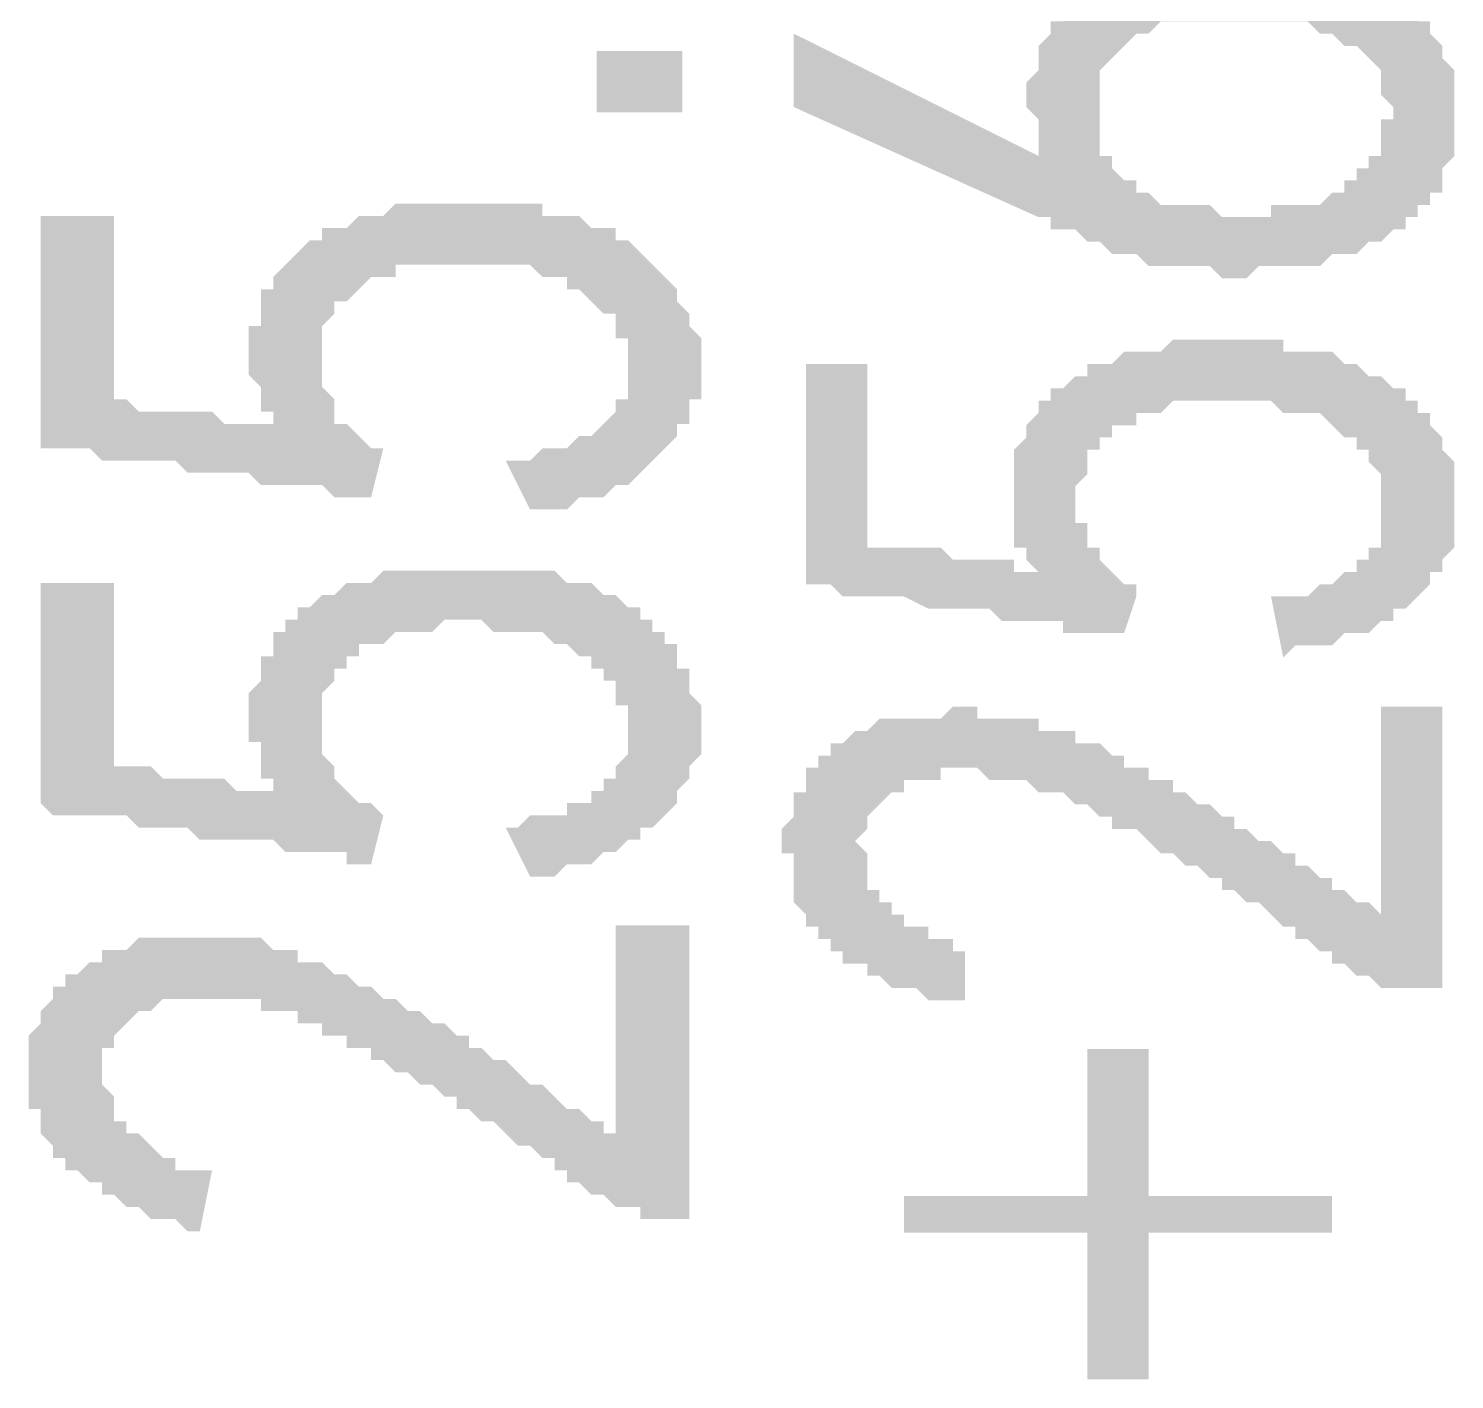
# Model space of a CAD drawing. Header units: millimetres. Extents: x 6156 to 7119, y 3162 to 3647.
# Drawn here: x 6931.81 to 6939.21, y 3596.36 to 3603.37 of the extents above; entities that cross this region are included whole.
import ezdxf

# ---------------------------------------------------------------- set-up
doc = ezdxf.new("R2010")
doc.units = ezdxf.units.MM
doc.layers.add('图层1', color=7, linetype='Continuous')

msp = doc.modelspace()

# ---------------------------------------------------------------- hatches: boundary and pattern name
at = {"layer": '图层1', "transparency": 33554559}
h = msp.add_hatch(color=256, dxfattribs=at)
h.paths.add_polyline_path([(6938.0082, 3602.0703), (6937.9447, 3602.1338), (6937.8812, 3602.1338), (6937.8177, 3602.1338), (6937.8177, 3602.1338), (6937.7542, 3602.1338), (6937.6907, 3602.1338), (6937.6272, 3602.1338), (6937.6272, 3602.1338), (6937.5637, 3602.1973), (6937.5002, 3602.1973), (6937.5002, 3602.1973), (6937.4367, 3602.1973), (6937.4367, 3602.1973), (6937.3732, 3602.2608), (6937.3097, 3602.2608), (6937.3097, 3602.2608), (6937.2462, 3602.3243), (6937.1827, 3602.3243), (6937.1193, 3602.3243), (6937.1193, 3602.3878), (6937.0558, 3602.3878), (6937.0558, 3602.3878), (6935.7858, 3602.9593), (6935.7858, 3603.3402), (6937.0558, 3602.7053), (6937.0558, 3602.7688), (6937.0558, 3602.7688), (6937.0558, 3602.8323), (6937.0558, 3602.8958), (6937.0558, 3602.8958), (6936.9923, 3602.9593), (6936.9923, 3603.0228), (6936.9923, 3603.0228), (6936.9923, 3603.0863), (6936.9923, 3603.0863), (6937.0558, 3603.1497), (6937.0558, 3603.1497), (6937.0558, 3603.2132), (6937.0558, 3603.2132), (6937.0558, 3603.2767), (6937.0558, 3603.2767), (6937.1193, 3603.3402), (6937.1193, 3603.3402), (6937.1193, 3603.4037), (6937.1827, 3603.4037), (6937.1827, 3603.4672), (6937.2462, 3603.4672), (6937.2462, 3603.5307), (6937.3097, 3603.5307), (6937.3097, 3603.5942), (6937.3732, 3603.5942), (6937.4367, 3603.5942), (6937.4367, 3603.6577), (6937.5002, 3603.6577), (6937.5002, 3603.6577), (6937.5637, 3603.6577), (6937.6272, 3603.7212), (6937.6272, 3603.7212), (6937.6907, 3603.7212), (6937.7542, 3603.7212), (6937.8177, 3603.7212), (6937.8177, 3603.7212), (6937.8812, 3603.7212), (6937.9447, 3603.7212), (6938.0082, 3603.7847), (6938.0082, 3603.7847), (6938.0717, 3603.7847), (6938.1352, 3603.7212), (6938.1352, 3603.7212), (6938.1987, 3603.7212), (6938.2622, 3603.7212), (6938.3257, 3603.7212), (6938.3257, 3603.7212), (6938.3892, 3603.7212), (6938.4527, 3603.7212), (6938.5162, 3603.7212), (6938.5162, 3603.7212), (6938.5797, 3603.6577), (6938.6432, 3603.6577), (6938.6432, 3603.6577), (6938.7067, 3603.6577), (6938.7701, 3603.5942), (6938.7701, 3603.5942), (6938.8336, 3603.5942), (6938.8971, 3603.5307), (6938.8971, 3603.5307), (6938.9606, 3603.4672), (6938.9606, 3603.4672), (6938.9606, 3603.4672), (6939.0241, 3603.4037), (6939.0241, 3603.4037), (6939.0876, 3603.4037), (6939.0876, 3603.3402), (6939.0876, 3603.3402), (6939.1511, 3603.2767), (6939.1511, 3603.2767), (6939.1511, 3603.2132), (6939.2146, 3603.1497), (6939.2146, 3603.1497), (6939.2146, 3603.0863), (6939.2146, 3603.0863), (6939.2146, 3603.0228), (6939.2146, 3602.9593), (6939.2146, 3602.9593), (6939.2146, 3602.8958), (6939.2146, 3602.8323), (6939.2146, 3602.8323), (6939.2146, 3602.7688), (6939.2146, 3602.7688), (6939.2146, 3602.7053), (6939.2146, 3602.7053), (6939.1511, 3602.6418), (6939.1511, 3602.5783), (6939.1511, 3602.5783), (6939.1511, 3602.5148), (6939.0876, 3602.5148), (6939.0876, 3602.5148), (6939.0876, 3602.4513), (6939.0241, 3602.4513), (6939.0241, 3602.3878), (6938.9606, 3602.3878), (6938.9606, 3602.3243), (6938.8971, 3602.3243), (6938.8971, 3602.3243), (6938.8336, 3602.2608), (6938.8336, 3602.2608), (6938.7701, 3602.2608), (6938.7067, 3602.1973), (6938.7067, 3602.1973), (6938.6432, 3602.1973), (6938.5797, 3602.1973), (6938.5162, 3602.1338), (6938.5162, 3602.1338), (6938.4527, 3602.1338), (6938.3892, 3602.1338), (6938.3257, 3602.1338), (6938.3257, 3602.1338), (6938.2622, 3602.1338), (6938.1987, 3602.1338), (6938.1352, 3602.0703), (6938.1352, 3602.0703), (6938.0717, 3602.0703), (6938.0082, 3602.0703), (6938.0082, 3602.0703)], flags=0)
h.paths.add_polyline_path([(6938.6432, 3602.5783), (6938.7067, 3602.5783), (6938.7067, 3602.6418), (6938.7701, 3602.6418), (6938.7701, 3602.6418), (6938.7701, 3602.7053), (6938.8336, 3602.7053), (6938.8336, 3602.7688), (6938.8336, 3602.8323), (6938.8336, 3602.8323), (6938.8336, 3602.8958), (6938.8971, 3602.8958), (6938.8971, 3602.9593), (6938.8971, 3602.9593), (6938.8336, 3603.0228), (6938.8336, 3603.0863), (6938.8336, 3603.0863), (6938.8336, 3603.1497), (6938.8336, 3603.1497), (6938.7701, 3603.2132), (6938.7701, 3603.2132), (6938.7067, 3603.2767), (6938.7067, 3603.2767), (6938.6432, 3603.2767), (6938.6432, 3603.2767), (6938.5797, 3603.3402), (6938.5797, 3603.3402), (6938.5162, 3603.3402), (6938.5162, 3603.3402), (6938.4527, 3603.4037), (6938.3892, 3603.4037), (6938.3257, 3603.4037), (6938.3257, 3603.4037), (6938.2622, 3603.4037), (6938.1987, 3603.4037), (6938.1352, 3603.4037), (6938.0717, 3603.4037), (6938.0717, 3603.4037), (6938.0082, 3603.4037), (6937.9447, 3603.4037), (6937.8812, 3603.4037), (6937.8177, 3603.4037), (6937.7542, 3603.4037), (6937.7542, 3603.4037), (6937.6907, 3603.4037), (6937.6272, 3603.3402), (6937.6272, 3603.3402), (6937.5637, 3603.3402), (6937.5637, 3603.3402), (6937.5002, 3603.2767), (6937.5002, 3603.2767), (6937.5002, 3603.2767), (6937.4367, 3603.2132), (6937.4367, 3603.2132), (6937.3732, 3603.1497), (6937.3732, 3603.0863), (6937.3732, 3603.0863), (6937.3732, 3603.0228), (6937.3732, 3603.0228), (6937.3732, 3602.9593), (6937.3732, 3602.9593), (6937.3732, 3602.8958), (6937.3732, 3602.8958), (6937.3732, 3602.8323), (6937.3732, 3602.7688), (6937.3732, 3602.7688), (6937.3732, 3602.7053), (6937.4367, 3602.7053), (6937.4367, 3602.6418), (6937.4367, 3602.6418), (6937.5002, 3602.5783), (6937.5002, 3602.5783), (6937.5637, 3602.5783), (6937.5637, 3602.5148), (6937.6272, 3602.5148), (6937.6272, 3602.5148), (6937.6907, 3602.4513), (6937.7542, 3602.4513), (6937.8177, 3602.4513), (6937.8177, 3602.4513), (6937.8812, 3602.4513), (6937.9447, 3602.4513), (6938.0082, 3602.3878), (6938.0082, 3602.3878), (6938.0717, 3602.3878), (6938.1352, 3602.3878), (6938.1987, 3602.3878), (6938.1987, 3602.3878), (6938.2622, 3602.3878), (6938.2622, 3602.4513), (6938.3257, 3602.4513), (6938.3892, 3602.4513), (6938.4527, 3602.4513), (6938.4527, 3602.4513), (6938.5162, 3602.4513), (6938.5797, 3602.5148), (6938.5797, 3602.5148), (6938.6432, 3602.5148), (6938.6432, 3602.5783)], flags=0)
for points in [[(6934.2904, 3601.1246), (6934.3539, 3601.1246), (6934.4174, 3601.1246), (6934.4809, 3601.1881), (6934.5444, 3601.1881), (6934.6079, 3601.1881), (6934.6079, 3601.1881), (6934.6714, 3601.2516), (6934.7349, 3601.2516), (6934.7349, 3601.2516), (6934.7984, 3601.3151), (6934.7984, 3601.3151), (6934.7984, 3601.3151), (6934.8619, 3601.3786), (6934.8619, 3601.3786), (6934.8619, 3601.4421), (6934.8619, 3601.4421), (6934.9254, 3601.4421), (6934.9254, 3601.5056), (6934.9254, 3601.5691), (6934.9254, 3601.5691), (6934.9254, 3601.6326), (6934.9254, 3601.6961), (6934.9254, 3601.6961), (6934.9254, 3601.7596), (6934.8619, 3601.7596), (6934.8619, 3601.8231), (6934.8619, 3601.8231), (6934.8619, 3601.8866), (6934.7984, 3601.8866), (6934.7984, 3601.8866), (6934.7349, 3601.9501), (6934.7349, 3601.9501), (6934.6714, 3602.0136), (6934.6714, 3602.0136), (6934.6079, 3602.0136), (6934.6079, 3602.0771), (6934.5444, 3602.0771), (6934.4809, 3602.0771), (6934.4809, 3602.0771), (6934.4174, 3602.1405), (6934.4174, 3602.1405), (6934.3539, 3602.1405), (6934.2904, 3602.1405), (6934.2269, 3602.1405), (6934.2269, 3602.1405), (6934.1634, 3602.1405), (6934.0999, 3602.1405), (6934.0364, 3602.1405), (6934.0364, 3602.1405), (6933.9729, 3602.1405), (6933.9094, 3602.1405), (6933.8459, 3602.1405), (6933.8459, 3602.1405), (6933.7824, 3602.1405), (6933.7189, 3602.1405), (6933.7189, 3602.0771), (6933.6555, 3602.0771), (6933.592, 3602.0771), (6933.592, 3602.0771), (6933.5285, 3602.0136), (6933.5285, 3602.0136), (6933.465, 3601.9501), (6933.465, 3601.9501), (6933.4015, 3601.9501), (6933.4015, 3601.8866), (6933.4015, 3601.8866), (6933.338, 3601.8231), (6933.338, 3601.8231), (6933.338, 3601.7596), (6933.338, 3601.7596), (6933.338, 3601.6961), (6933.338, 3601.6961), (6933.338, 3601.6326), (6933.338, 3601.5691), (6933.338, 3601.5691), (6933.338, 3601.5056), (6933.338, 3601.5056), (6933.4015, 3601.4421), (6933.4015, 3601.4421), (6933.4015, 3601.3786), (6933.4015, 3601.3151), (6933.465, 3601.3151), (6933.465, 3601.3151), (6933.5285, 3601.2516), (6933.5285, 3601.2516), (6933.592, 3601.1881), (6933.6555, 3601.1881), (6933.6555, 3601.1881), (6933.592, 3600.9341), (6933.592, 3600.9341), (6933.592, 3600.9341), (6933.592, 3600.9341), (6933.5285, 3600.9341), (6933.5285, 3600.9341), (6933.5285, 3600.9341), (6933.465, 3600.9341), (6933.465, 3600.9341), (6933.465, 3600.9341), (6933.4015, 3600.9341), (6933.4015, 3600.9341), (6933.338, 3600.9976), (6933.2745, 3600.9976), (6933.2745, 3600.9976), (6933.211, 3600.9976), (6933.1475, 3600.9976), (6933.1475, 3600.9976), (6933.084, 3600.9976), (6933.0205, 3600.9976), (6932.957, 3601.0611), (6932.8935, 3601.0611), (6932.83, 3601.0611), (6932.7665, 3601.0611), (6932.703, 3601.0611), (6932.6395, 3601.0611), (6932.576, 3601.1246), (6932.5125, 3601.1246), (6932.449, 3601.1246), (6932.3855, 3601.1246), (6932.322, 3601.1246), (6932.195, 3601.1246), (6932.1315, 3601.1881), (6932.0681, 3601.1881), (6931.9411, 3601.1881), (6931.8776, 3601.1881), (6931.8776, 3602.3945), (6932.2585, 3602.3945), (6932.2585, 3601.4421), (6932.322, 3601.4421), (6932.3855, 3601.3786), (6932.449, 3601.3786), (6932.5125, 3601.3786), (6932.576, 3601.3786), (6932.576, 3601.3786), (6932.6395, 3601.3786), (6932.703, 3601.3786), (6932.7665, 3601.3786), (6932.83, 3601.3151), (6932.83, 3601.3151), (6932.8935, 3601.3151), (6932.957, 3601.3151), (6932.957, 3601.3151), (6933.0205, 3601.3151), (6933.084, 3601.3151), (6933.084, 3601.2516), (6933.084, 3601.2516), (6933.084, 3601.3151), (6933.084, 3601.3786), (6933.0205, 3601.3786), (6933.0205, 3601.4421), (6933.0205, 3601.4421), (6933.0205, 3601.5056), (6933.0205, 3601.5056), (6932.957, 3601.5691), (6932.957, 3601.6326), (6932.957, 3601.6326), (6932.957, 3601.6961), (6932.957, 3601.6961), (6932.957, 3601.6961), (6932.957, 3601.7596), (6932.957, 3601.8231), (6933.0205, 3601.8231), (6933.0205, 3601.8866), (6933.0205, 3601.8866), (6933.0205, 3601.9501), (6933.0205, 3602.0136), (6933.084, 3602.0136), (6933.084, 3602.0771), (6933.084, 3602.0771), (6933.084, 3602.0771), (6933.1475, 3602.1405), (6933.1475, 3602.1405), (6933.211, 3602.204), (6933.211, 3602.204), (6933.2745, 3602.2675), (6933.2745, 3602.2675), (6933.338, 3602.2675), (6933.338, 3602.331), (6933.4015, 3602.331), (6933.4015, 3602.331), (6933.465, 3602.331), (6933.5285, 3602.3945), (6933.592, 3602.3945), (6933.592, 3602.3945), (6933.6555, 3602.3945), (6933.7189, 3602.458), (6933.7824, 3602.458), (6933.7824, 3602.458), (6933.7824, 3602.458), (6933.8459, 3602.458), (6933.9094, 3602.458), (6933.9729, 3602.458), (6933.9729, 3602.458), (6934.0364, 3602.458), (6934.0999, 3602.458), (6934.1634, 3602.458), (6934.1634, 3602.458), (6934.2269, 3602.458), (6934.2904, 3602.458), (6934.2904, 3602.458), (6934.3539, 3602.458), (6934.4174, 3602.458), (6934.4809, 3602.458), (6934.4809, 3602.3945), (6934.5444, 3602.3945), (6934.6079, 3602.3945), (6934.6714, 3602.3945), (6934.6714, 3602.3945), (6934.7349, 3602.331), (6934.7984, 3602.331), (6934.8619, 3602.331), (6934.8619, 3602.2675), (6934.9254, 3602.2675), (6934.9254, 3602.2675), (6934.9889, 3602.204), (6934.9889, 3602.204), (6934.9889, 3602.204), (6935.0524, 3602.1405), (6935.0524, 3602.1405), (6935.1159, 3602.0771), (6935.1159, 3602.0771), (6935.1794, 3602.0136), (6935.1794, 3602.0136), (6935.1794, 3601.9501), (6935.1794, 3601.9501), (6935.2429, 3601.8866), (6935.2429, 3601.8866), (6935.2429, 3601.8231), (6935.2429, 3601.8231), (6935.3063, 3601.7596), (6935.3063, 3601.7596), (6935.3063, 3601.6961), (6935.3063, 3601.6326), (6935.3063, 3601.6326), (6935.3063, 3601.5691), (6935.3063, 3601.5691), (6935.3063, 3601.5056), (6935.3063, 3601.4421), (6935.2429, 3601.4421), (6935.2429, 3601.3786), (6935.2429, 3601.3786), (6935.2429, 3601.3151), (6935.1794, 3601.3151), (6935.1794, 3601.2516), (6935.1794, 3601.2516), (6935.1159, 3601.1881), (6935.1159, 3601.1881), (6935.0524, 3601.1246), (6935.0524, 3601.1246), (6935.0524, 3601.1246), (6934.9889, 3601.0611), (6934.9889, 3601.0611), (6934.9889, 3601.0611), (6934.9254, 3600.9976), (6934.8619, 3600.9976), (6934.8619, 3600.9976), (6934.7984, 3600.9341), (6934.7349, 3600.9341), (6934.7349, 3600.9341), (6934.6714, 3600.9341), (6934.6079, 3600.8706), (6934.5444, 3600.8706), (6934.5444, 3600.8706), (6934.4809, 3600.8706), (6934.4174, 3600.8706)], [(6938.2622, 3600.4193), (6938.3257, 3600.4193), (6938.3892, 3600.4193), (6938.3892, 3600.4193), (6938.4527, 3600.4193), (6938.5162, 3600.4828), (6938.5797, 3600.4828), (6938.5797, 3600.4828), (6938.6432, 3600.5463), (6938.6432, 3600.5463), (6938.7067, 3600.5463), (6938.7067, 3600.6098), (6938.7701, 3600.6098), (6938.7701, 3600.6098), (6938.7701, 3600.6733), (6938.8336, 3600.6733), (6938.8336, 3600.7368), (6938.8336, 3600.7368), (6938.8336, 3600.8003), (6938.8336, 3600.8003), (6938.8336, 3600.8638), (6938.8336, 3600.9273), (6938.8336, 3600.9273), (6938.8336, 3600.9908), (6938.8336, 3600.9908), (6938.8336, 3601.0543), (6938.8336, 3601.0543), (6938.7701, 3601.1177), (6938.7701, 3601.1177), (6938.7701, 3601.1812), (6938.7067, 3601.1812), (6938.7067, 3601.2447), (6938.6432, 3601.2447), (6938.6432, 3601.2447), (6938.5797, 3601.3082), (6938.5797, 3601.3082), (6938.5162, 3601.3717), (6938.4527, 3601.3717), (6938.4527, 3601.3717), (6938.3892, 3601.3717), (6938.3892, 3601.3717), (6938.3257, 3601.3717), (6938.2622, 3601.4352), (6938.2622, 3601.4352), (6938.1987, 3601.4352), (6938.1352, 3601.4352), (6938.0717, 3601.4352), (6938.0082, 3601.4352), (6938.0082, 3601.4352), (6937.9447, 3601.4352), (6937.8812, 3601.4352), (6937.8812, 3601.4352), (6937.8177, 3601.4352), (6937.7542, 3601.4352), (6937.6907, 3601.3717), (6937.6907, 3601.3717), (6937.6272, 3601.3717), (6937.5637, 3601.3717), (6937.5637, 3601.3082), (6937.5002, 3601.3082), (6937.5002, 3601.3082), (6937.4367, 3601.3082), (6937.4367, 3601.2447), (6937.3732, 3601.2447), (6937.3732, 3601.1812), (6937.3097, 3601.1812), (6937.3097, 3601.1177), (6937.3097, 3601.1177), (6937.3097, 3601.0543), (6937.3097, 3601.0543), (6937.2462, 3600.9908), (6937.2462, 3600.9908), (6937.2462, 3600.9273), (6937.2462, 3600.9273), (6937.2462, 3600.8638), (6937.2462, 3600.8003), (6937.3097, 3600.8003), (6937.3097, 3600.7368), (6937.3097, 3600.7368), (6937.3097, 3600.6733), (6937.3732, 3600.6733), (6937.3732, 3600.6098), (6937.3732, 3600.6098), (6937.4367, 3600.5463), (6937.4367, 3600.5463), (6937.5002, 3600.4828), (6937.5002, 3600.4828), (6937.5637, 3600.4828), (6937.5637, 3600.4193), (6937.5002, 3600.2288), (6937.5002, 3600.2288), (6937.5002, 3600.2288), (6937.5002, 3600.2288), (6937.5002, 3600.2288), (6937.4367, 3600.2288), (6937.4367, 3600.2288), (6937.4367, 3600.2288), (6937.3732, 3600.2288), (6937.3732, 3600.2288), (6937.3097, 3600.2288), (6937.3097, 3600.2288), (6937.2462, 3600.2288), (6937.2462, 3600.2288), (6937.1827, 3600.2288), (6937.1827, 3600.2923), (6937.1193, 3600.2923), (6937.0558, 3600.2923), (6936.9923, 3600.2923), (6936.9288, 3600.2923), (6936.9288, 3600.2923), (6936.8653, 3600.2923), (6936.8018, 3600.3558), (6936.7383, 3600.3558), (6936.6748, 3600.3558), (6936.6113, 3600.3558), (6936.5478, 3600.3558), (6936.4843, 3600.3558), (6936.3573, 3600.4193), (6936.2938, 3600.4193), (6936.2303, 3600.4193), (6936.1668, 3600.4193), (6936.0398, 3600.4193), (6935.9763, 3600.4828), (6935.9128, 3600.4828), (6935.8493, 3600.4828), (6935.8493, 3601.6257), (6936.1668, 3601.6257), (6936.1668, 3600.6733), (6936.2303, 3600.6733), (6936.2938, 3600.6733), (6936.3573, 3600.6733), (6936.4208, 3600.6733), (6936.4843, 3600.6733), (6936.5478, 3600.6733), (6936.6113, 3600.6098), (6936.6113, 3600.6098), (6936.6748, 3600.6098), (6936.7383, 3600.6098), (6936.8018, 3600.6098), (6936.8018, 3600.6098), (6936.8653, 3600.6098), (6936.9288, 3600.6098), (6936.9288, 3600.5463), (6936.9923, 3600.5463), (6937.0558, 3600.5463), (6937.0558, 3600.5463), (6936.9923, 3600.6098), (6936.9923, 3600.6098), (6936.9923, 3600.6733), (6936.9288, 3600.6733), (6936.9288, 3600.7368), (6936.9288, 3600.8003), (6936.9288, 3600.8003), (6936.9288, 3600.8638), (6936.9288, 3600.8638), (6936.9288, 3600.9273), (6936.9288, 3600.9273), (6936.9288, 3600.9908), (6936.9288, 3600.9908), (6936.9288, 3601.0543), (6936.9288, 3601.0543), (6936.9288, 3601.1177), (6936.9288, 3601.1812), (6936.9288, 3601.1812), (6936.9923, 3601.2447), (6936.9923, 3601.2447), (6936.9923, 3601.3082), (6936.9923, 3601.3082), (6936.9923, 3601.3082), (6937.0558, 3601.3717), (6937.0558, 3601.4352), (6937.1193, 3601.4352), (6937.1193, 3601.4987), (6937.1827, 3601.4987), (6937.1827, 3601.4987), (6937.2462, 3601.5622), (6937.2462, 3601.5622), (6937.3097, 3601.5622), (6937.3097, 3601.6257), (6937.3732, 3601.6257), (6937.4367, 3601.6257), (6937.4367, 3601.6257), (6937.5002, 3601.6892), (6937.5637, 3601.6892), (6937.6272, 3601.6892), (6937.6272, 3601.6892), (6937.6907, 3601.6892), (6937.6907, 3601.6892), (6937.7542, 3601.7527), (6937.7542, 3601.7527), (6937.8177, 3601.7527), (6937.8812, 3601.7527), (6937.9447, 3601.7527), (6938.0082, 3601.7527), (6938.0082, 3601.7527), (6938.0717, 3601.7527), (6938.0717, 3601.7527), (6938.1352, 3601.7527), (6938.1987, 3601.7527), (6938.2622, 3601.7527), (6938.3257, 3601.7527), (6938.3257, 3601.6892), (6938.3892, 3601.6892), (6938.4527, 3601.6892), (6938.5162, 3601.6892), (6938.5162, 3601.6892), (6938.5797, 3601.6892), (6938.6432, 3601.6257), (6938.7067, 3601.6257), (6938.7067, 3601.6257), (6938.7701, 3601.5622), (6938.8336, 3601.5622), (6938.8336, 3601.5622), (6938.8971, 3601.4987), (6938.8971, 3601.4987), (6938.8971, 3601.4987), (6938.9606, 3601.4987), (6938.9606, 3601.4352), (6939.0241, 3601.4352), (6939.0241, 3601.3717), (6939.0876, 3601.3717), (6939.0876, 3601.3082), (6939.0876, 3601.3082), (6939.1511, 3601.2447), (6939.1511, 3601.2447), (6939.1511, 3601.1812), (6939.1511, 3601.1812), (6939.2146, 3601.1177), (6939.2146, 3601.0543), (6939.2146, 3601.0543), (6939.2146, 3600.9908), (6939.2146, 3600.9908), (6939.2146, 3600.9273), (6939.2146, 3600.8638), (6939.2146, 3600.8638), (6939.2146, 3600.8003), (6939.2146, 3600.8003), (6939.2146, 3600.7368), (6939.2146, 3600.7368), (6939.2146, 3600.6733), (6939.1511, 3600.6098), (6939.1511, 3600.6098), (6939.1511, 3600.5463), (6939.0876, 3600.5463), (6939.0876, 3600.4828), (6939.0876, 3600.4828), (6939.0241, 3600.4193), (6939.0241, 3600.4193), (6939.0241, 3600.4193), (6938.9606, 3600.3558), (6938.9606, 3600.3558), (6938.8971, 3600.3558), (6938.8971, 3600.2923), (6938.8336, 3600.2923), (6938.8336, 3600.2923), (6938.7701, 3600.2288), (6938.7701, 3600.2288), (6938.7067, 3600.2288), (6938.6432, 3600.2288), (6938.5797, 3600.1653), (6938.5797, 3600.1653), (6938.5162, 3600.1653), (6938.4527, 3600.1653), (6938.3892, 3600.1653), (6938.3257, 3600.1018)], [(6934.2904, 3599.2197), (6934.3539, 3599.2197), (6934.4174, 3599.2832), (6934.4809, 3599.2832), (6934.5444, 3599.2832), (6934.6079, 3599.2832), (6934.6079, 3599.3467), (6934.6714, 3599.3467), (6934.7349, 3599.3467), (6934.7349, 3599.4102), (6934.7984, 3599.4102), (6934.7984, 3599.4102), (6934.7984, 3599.4737), (6934.8619, 3599.4737), (6934.8619, 3599.4737), (6934.8619, 3599.5372), (6934.8619, 3599.5372), (6934.9254, 3599.6007), (6934.9254, 3599.6007), (6934.9254, 3599.6642), (6934.9254, 3599.7277), (6934.9254, 3599.7277), (6934.9254, 3599.7912), (6934.9254, 3599.7912), (6934.9254, 3599.8546), (6934.8619, 3599.8546), (6934.8619, 3599.9181), (6934.8619, 3599.9181), (6934.8619, 3599.9816), (6934.7984, 3599.9816), (6934.7984, 3600.0451), (6934.7349, 3600.0451), (6934.7349, 3600.1086), (6934.6714, 3600.1086), (6934.6714, 3600.1086), (6934.6079, 3600.1721), (6934.6079, 3600.1721), (6934.5444, 3600.1721), (6934.4809, 3600.2356), (6934.4809, 3600.2356), (6934.4174, 3600.2356), (6934.4174, 3600.2356), (6934.3539, 3600.2356), (6934.2904, 3600.2356), (6934.2269, 3600.2356), (6934.2269, 3600.2356), (6934.1634, 3600.2991), (6934.0999, 3600.2991), (6934.0364, 3600.2991), (6934.0364, 3600.2991), (6933.9729, 3600.2991), (6933.9094, 3600.2356), (6933.8459, 3600.2356), (6933.8459, 3600.2356), (6933.7824, 3600.2356), (6933.7189, 3600.2356), (6933.7189, 3600.2356), (6933.6555, 3600.1721), (6933.592, 3600.1721), (6933.592, 3600.1721), (6933.5285, 3600.1721), (6933.5285, 3600.1086), (6933.465, 3600.1086), (6933.465, 3600.0451), (6933.4015, 3600.0451), (6933.4015, 3599.9816), (6933.4015, 3599.9816), (6933.338, 3599.9181), (6933.338, 3599.9181), (6933.338, 3599.9181), (6933.338, 3599.8546), (6933.338, 3599.7912), (6933.338, 3599.7912), (6933.338, 3599.7277), (6933.338, 3599.7277), (6933.338, 3599.6642), (6933.338, 3599.6007), (6933.338, 3599.6007), (6933.4015, 3599.5372), (6933.4015, 3599.5372), (6933.4015, 3599.4737), (6933.4015, 3599.4737), (6933.465, 3599.4102), (6933.465, 3599.4102), (6933.5285, 3599.3467), (6933.5285, 3599.3467), (6933.592, 3599.3467), (6933.6555, 3599.2832), (6933.6555, 3599.2832), (6933.592, 3599.0292), (6933.592, 3599.0292), (6933.592, 3599.0292), (6933.592, 3599.0292), (6933.5285, 3599.0292), (6933.5285, 3599.0292), (6933.5285, 3599.0292), (6933.465, 3599.0292), (6933.465, 3599.0927), (6933.465, 3599.0927), (6933.4015, 3599.0927), (6933.4015, 3599.0927), (6933.338, 3599.0927), (6933.2745, 3599.0927), (6933.2745, 3599.0927), (6933.211, 3599.0927), (6933.1475, 3599.0927), (6933.1475, 3599.0927), (6933.084, 3599.1562), (6933.0205, 3599.1562), (6932.957, 3599.1562), (6932.8935, 3599.1562), (6932.83, 3599.1562), (6932.7665, 3599.1562), (6932.703, 3599.1562), (6932.6395, 3599.2197), (6932.576, 3599.2197), (6932.5125, 3599.2197), (6932.449, 3599.2197), (6932.3855, 3599.2197), (6932.322, 3599.2832), (6932.195, 3599.2832), (6932.1315, 3599.2832), (6932.0681, 3599.2832), (6931.9411, 3599.2832), (6931.8776, 3599.3467), (6931.8776, 3600.4896), (6932.2585, 3600.4896), (6932.2585, 3599.5372), (6932.322, 3599.5372), (6932.3855, 3599.5372), (6932.449, 3599.5372), (6932.5125, 3599.4737), (6932.576, 3599.4737), (6932.576, 3599.4737), (6932.6395, 3599.4737), (6932.703, 3599.4737), (6932.7665, 3599.4737), (6932.83, 3599.4737), (6932.83, 3599.4737), (6932.8935, 3599.4102), (6932.957, 3599.4102), (6932.957, 3599.4102), (6933.0205, 3599.4102), (6933.084, 3599.4102), (6933.084, 3599.4102), (6933.084, 3599.4102), (6933.084, 3599.4102), (6933.084, 3599.4737), (6933.0205, 3599.4737), (6933.0205, 3599.5372), (6933.0205, 3599.6007), (6933.0205, 3599.6007), (6933.0205, 3599.6642), (6932.957, 3599.6642), (6932.957, 3599.7277), (6932.957, 3599.7277), (6932.957, 3599.7912), (6932.957, 3599.7912), (6932.957, 3599.8546), (6932.957, 3599.8546), (6932.957, 3599.9181), (6933.0205, 3599.9816), (6933.0205, 3599.9816), (6933.0205, 3600.0451), (6933.0205, 3600.0451), (6933.0205, 3600.1086), (6933.084, 3600.1086), (6933.084, 3600.1721), (6933.084, 3600.1721), (6933.084, 3600.2356), (6933.1475, 3600.2356), (6933.1475, 3600.2991), (6933.211, 3600.2991), (6933.211, 3600.3626), (6933.2745, 3600.3626), (6933.2745, 3600.3626), (6933.338, 3600.4261), (6933.338, 3600.4261), (6933.4015, 3600.4261), (6933.4015, 3600.4261), (6933.465, 3600.4896), (6933.5285, 3600.4896), (6933.592, 3600.4896), (6933.592, 3600.4896), (6933.6555, 3600.5531), (6933.7189, 3600.5531), (6933.7824, 3600.5531), (6933.7824, 3600.5531), (6933.7824, 3600.5531), (6933.8459, 3600.5531), (6933.9094, 3600.5531), (6933.9729, 3600.5531), (6933.9729, 3600.5531), (6934.0364, 3600.5531), (6934.0999, 3600.5531), (6934.1634, 3600.5531), (6934.1634, 3600.5531), (6934.2269, 3600.5531), (6934.2904, 3600.5531), (6934.2904, 3600.5531), (6934.3539, 3600.5531), (6934.4174, 3600.5531), (6934.4809, 3600.5531), (6934.4809, 3600.5531), (6934.5444, 3600.5531), (6934.6079, 3600.4896), (6934.6714, 3600.4896), (6934.6714, 3600.4896), (6934.7349, 3600.4896), (6934.7984, 3600.4261), (6934.8619, 3600.4261), (6934.8619, 3600.4261), (6934.9254, 3600.3626), (6934.9254, 3600.3626), (6934.9889, 3600.3626), (6934.9889, 3600.3626), (6934.9889, 3600.2991), (6935.0524, 3600.2991), (6935.0524, 3600.2356), (6935.1159, 3600.2356), (6935.1159, 3600.1721), (6935.1794, 3600.1721), (6935.1794, 3600.1086), (6935.1794, 3600.1086), (6935.1794, 3600.0451), (6935.2429, 3600.0451), (6935.2429, 3599.9816), (6935.2429, 3599.9816), (6935.2429, 3599.9181), (6935.3063, 3599.8546), (6935.3063, 3599.8546), (6935.3063, 3599.7912), (6935.3063, 3599.7912), (6935.3063, 3599.7277), (6935.3063, 3599.6642), (6935.3063, 3599.6642), (6935.3063, 3599.6007), (6935.3063, 3599.6007), (6935.2429, 3599.5372), (6935.2429, 3599.5372), (6935.2429, 3599.4737), (6935.2429, 3599.4737), (6935.1794, 3599.4102), (6935.1794, 3599.3467), (6935.1794, 3599.3467), (6935.1159, 3599.2832), (6935.1159, 3599.2832), (6935.0524, 3599.2197), (6935.0524, 3599.2197), (6935.0524, 3599.2197), (6934.9889, 3599.2197), (6934.9889, 3599.1562), (6934.9889, 3599.1562), (6934.9254, 3599.1562), (6934.8619, 3599.0927), (6934.8619, 3599.0927), (6934.7984, 3599.0927), (6934.7349, 3599.0292), (6934.7349, 3599.0292), (6934.6714, 3599.0292), (6934.6079, 3599.0292), (6934.5444, 3598.9657), (6934.5444, 3598.9657), (6934.4809, 3598.9657), (6934.4174, 3598.9657)], [(6939.0877, 3598.3873), (6939.0242, 3598.3873), (6938.9607, 3598.3873), (6938.9607, 3598.3873), (6938.8972, 3598.3873), (6938.8337, 3598.3873), (6938.8337, 3598.3873), (6938.7702, 3598.4508), (6938.7067, 3598.4508), (6938.7067, 3598.4508), (6938.6432, 3598.5143), (6938.5797, 3598.5143), (6938.5797, 3598.5778), (6938.5797, 3598.5778), (6938.5162, 3598.5778), (6938.5162, 3598.5778), (6938.4527, 3598.6413), (6938.4527, 3598.6413), (6938.3892, 3598.6413), (6938.3892, 3598.7048), (6938.3257, 3598.7048), (6938.3257, 3598.7048), (6938.2622, 3598.7683), (6938.2622, 3598.7683), (6938.1987, 3598.8318), (6938.1353, 3598.8318), (6938.1353, 3598.8318), (6938.0718, 3598.8953), (6938.0083, 3598.8953), (6938.0083, 3598.9588), (6937.9448, 3598.9588), (6937.8813, 3599.0223), (6937.8178, 3599.0223), (6937.8178, 3599.0223), (6937.7543, 3599.0858), (6937.6908, 3599.0858), (6937.6273, 3599.1493), (6937.6273, 3599.1493), (6937.5638, 3599.2128), (6937.5003, 3599.2128), (6937.4368, 3599.2128), (6937.4368, 3599.2763), (6937.3733, 3599.2763), (6937.3098, 3599.3398), (6937.3098, 3599.3398), (6937.2463, 3599.3398), (6937.2463, 3599.3398), (6937.1828, 3599.4033), (6937.1193, 3599.4033), (6937.1193, 3599.4033), (6937.0558, 3599.4033), (6937.0558, 3599.4033), (6937.0558, 3599.4033), (6936.9923, 3599.4668), (6936.9288, 3599.4668), (6936.8653, 3599.4668), (6936.8018, 3599.4668), (6936.8018, 3599.4668), (6936.7383, 3599.5303), (6936.6748, 3599.5303), (6936.6113, 3599.5303), (6936.6113, 3599.5303), (6936.5479, 3599.5303), (6936.5479, 3599.4668), (6936.4844, 3599.4668), (6936.4209, 3599.4668), (6936.3574, 3599.4668), (6936.3574, 3599.4033), (6936.2939, 3599.4033), (6936.2939, 3599.4033), (6936.2304, 3599.3398), (6936.2304, 3599.3398), (6936.2304, 3599.3398), (6936.1669, 3599.2763), (6936.1669, 3599.2763), (6936.1669, 3599.2128), (6936.1669, 3599.2128), (6936.1034, 3599.1493), (6936.1034, 3599.1493), (6936.1669, 3599.0858), (6936.1669, 3599.0858), (6936.1669, 3599.0223), (6936.1669, 3598.9588), (6936.1669, 3598.9588), (6936.1669, 3598.8953), (6936.2304, 3598.8953), (6936.2304, 3598.8318), (6936.2939, 3598.8318), (6936.2939, 3598.7683), (6936.2939, 3598.7683), (6936.3574, 3598.7683), (6936.3574, 3598.7048), (6936.4209, 3598.7048), (6936.4844, 3598.7048), (6936.4844, 3598.6413), (6936.5479, 3598.6413), (6936.6113, 3598.6413), (6936.6113, 3598.5778), (6936.6748, 3598.5778), (6936.6748, 3598.5778), (6936.6748, 3598.3238), (6936.6113, 3598.3238), (6936.5479, 3598.3238), (6936.4844, 3598.3238), (6936.4209, 3598.3873), (6936.3574, 3598.3873), (6936.3574, 3598.3873), (6936.2939, 3598.3873), (6936.2304, 3598.4508), (6936.2304, 3598.4508), (6936.1669, 3598.4508), (6936.1669, 3598.5143), (6936.1034, 3598.5143), (6936.0399, 3598.5143), (6936.0399, 3598.5778), (6935.9764, 3598.5778), (6935.9764, 3598.5778), (6935.9764, 3598.5778), (6935.9764, 3598.6413), (6935.9129, 3598.6413), (6935.9129, 3598.7048), (6935.8494, 3598.7048), (6935.8494, 3598.7683), (6935.8494, 3598.7683), (6935.7859, 3598.8318), (6935.7859, 3598.8318), (6935.7859, 3598.8953), (6935.7859, 3598.9588), (6935.7859, 3598.9588), (6935.7859, 3599.0223), (6935.7859, 3599.0223), (6935.7859, 3599.0858), (6935.7224, 3599.0858), (6935.7224, 3599.1493), (6935.7224, 3599.2128), (6935.7224, 3599.2128), (6935.7859, 3599.2763), (6935.7859, 3599.2763), (6935.7859, 3599.2763), (6935.7859, 3599.3398), (6935.7859, 3599.3398), (6935.7859, 3599.4033), (6935.8494, 3599.4033), (6935.8494, 3599.4668), (6935.8494, 3599.5303), (6935.9129, 3599.5303), (6935.9129, 3599.5303), (6935.9129, 3599.5938), (6935.9764, 3599.5938), (6935.9764, 3599.6573), (6936.0399, 3599.6573), (6936.0399, 3599.6573), (6936.1034, 3599.7207), (6936.1669, 3599.7207), (6936.1669, 3599.7207), (6936.2304, 3599.7842), (6936.2939, 3599.7842), (6936.2939, 3599.7842), (6936.3574, 3599.7842), (6936.4209, 3599.7842), (6936.4844, 3599.7842), (6936.4844, 3599.7842), (6936.5479, 3599.7842), (6936.6113, 3599.8477), (6936.6748, 3599.8477), (6936.7383, 3599.8477), (6936.7383, 3599.7842), (6936.8018, 3599.7842), (6936.8018, 3599.7842), (6936.8653, 3599.7842), (6936.9288, 3599.7842), (6936.9288, 3599.7842), (6936.9923, 3599.7842), (6937.0558, 3599.7842), (6937.0558, 3599.7207), (6937.1193, 3599.7207), (6937.1828, 3599.7207), (6937.2463, 3599.7207), (6937.2463, 3599.6573), (6937.3098, 3599.6573), (6937.3733, 3599.6573), (6937.4368, 3599.5938), (6937.5003, 3599.5938), (6937.5003, 3599.5938), (6937.5003, 3599.5938), (6937.5003, 3599.5303), (6937.5638, 3599.5303), (6937.5638, 3599.5303), (6937.6273, 3599.5303), (6937.6273, 3599.4668), (6937.6908, 3599.4668), (6937.6908, 3599.4668), (6937.7543, 3599.4668), (6937.7543, 3599.4033), (6937.8178, 3599.4033), (6937.8178, 3599.4033), (6937.8813, 3599.3398), (6937.8813, 3599.3398), (6937.9448, 3599.3398), (6938.0083, 3599.2763), (6938.0083, 3599.2763), (6938.0718, 3599.2763), (6938.0718, 3599.2128), (6938.1353, 3599.2128), (6938.1987, 3599.1493), (6938.1987, 3599.1493), (6938.2622, 3599.1493), (6938.3257, 3599.0858), (6938.3892, 3599.0858), (6938.3892, 3599.0223), (6938.4527, 3599.0223), (6938.5162, 3598.9588), (6938.5797, 3598.9588), (6938.5797, 3598.8953), (6938.6432, 3598.8953), (6938.7067, 3598.8318), (6938.7702, 3598.8318), (6938.8337, 3598.7683), (6938.8337, 3598.7683), (6938.8337, 3599.8477), (6939.1512, 3599.8477), (6939.1512, 3598.3873)], [(6935.1794, 3597.1877), (6935.1159, 3597.1877), (6935.0524, 3597.1877), (6934.9889, 3597.1877), (6934.9889, 3597.2512), (6934.9254, 3597.2512), (6934.8619, 3597.2512), (6934.8619, 3597.2512), (6934.7984, 3597.3147), (6934.7349, 3597.3147), (6934.7349, 3597.3147), (6934.6714, 3597.3782), (6934.6714, 3597.3782), (6934.6079, 3597.3782), (6934.6079, 3597.4417), (6934.5444, 3597.4417), (6934.5444, 3597.4417), (6934.5444, 3597.5052), (6934.4809, 3597.5052), (6934.4809, 3597.5052), (6934.4174, 3597.5687), (6934.3539, 3597.5687), (6934.3539, 3597.5687), (6934.2905, 3597.6322), (6934.2905, 3597.6322), (6934.227, 3597.6957), (6934.1635, 3597.6957), (6934.1635, 3597.6957), (6934.1, 3597.7592), (6934.0365, 3597.7592), (6934.0365, 3597.8227), (6933.973, 3597.8227), (6933.9095, 3597.8862), (6933.846, 3597.8862), (6933.846, 3597.8862), (6933.7825, 3597.9497), (6933.719, 3597.9497), (6933.6555, 3598.0132), (6933.592, 3598.0132), (6933.592, 3598.0767), (6933.5285, 3598.0767), (6933.465, 3598.0767), (6933.465, 3598.1402), (6933.4015, 3598.1402), (6933.338, 3598.1402), (6933.338, 3598.2037), (6933.2745, 3598.2037), (6933.2745, 3598.2037), (6933.211, 3598.2037), (6933.211, 3598.2672), (6933.1475, 3598.2672), (6933.1475, 3598.2672), (6933.084, 3598.2672), (6933.0205, 3598.2672), (6933.0205, 3598.3307), (6932.957, 3598.3307), (6932.8935, 3598.3307), (6932.83, 3598.3307), (6932.83, 3598.3307), (6932.7665, 3598.3307), (6932.7031, 3598.3307), (6932.6396, 3598.3307), (6932.6396, 3598.3307), (6932.5761, 3598.3307), (6932.5126, 3598.3307), (6932.5126, 3598.3307), (6932.4491, 3598.2672), (6932.3856, 3598.2672), (6932.3856, 3598.2672), (6932.3221, 3598.2037), (6932.3221, 3598.2037), (6932.3221, 3598.2037), (6932.2586, 3598.1402), (6932.2586, 3598.1402), (6932.2586, 3598.0767), (6932.1951, 3598.0767), (6932.1951, 3598.0132), (6932.1951, 3598.0132), (6932.1951, 3597.9497), (6932.1951, 3597.9497), (6932.1951, 3597.8862), (6932.1951, 3597.8862), (6932.2586, 3597.8227), (6932.2586, 3597.7592), (6932.2586, 3597.7592), (6932.2586, 3597.6957), (6932.3221, 3597.6957), (6932.3221, 3597.6322), (6932.3856, 3597.6322), (6932.3856, 3597.6322), (6932.4491, 3597.5687), (6932.4491, 3597.5687), (6932.5126, 3597.5052), (6932.5126, 3597.5052), (6932.5761, 3597.5052), (6932.5761, 3597.4417), (6932.6396, 3597.4417), (6932.7031, 3597.4417), (6932.7665, 3597.4417), (6932.7665, 3597.4417), (6932.7031, 3597.1242), (6932.6396, 3597.1242), (6932.5761, 3597.1877), (6932.5761, 3597.1877), (6932.5126, 3597.1877), (6932.4491, 3597.1877), (6932.3856, 3597.2512), (6932.3856, 3597.2512), (6932.3221, 3597.2512), (6932.2586, 3597.3147), (6932.2586, 3597.3147), (6932.1951, 3597.3147), (6932.1951, 3597.3782), (6932.1316, 3597.3782), (6932.1316, 3597.3782), (6932.0681, 3597.4417), (6932.0681, 3597.4417), (6932.0681, 3597.4417), (6932.0046, 3597.4417), (6932.0046, 3597.5052), (6931.9411, 3597.5052), (6931.9411, 3597.5687), (6931.9411, 3597.5687), (6931.8776, 3597.6322), (6931.8776, 3597.6322), (6931.8776, 3597.6957), (6931.8776, 3597.7592), (6931.8141, 3597.7592), (6931.8141, 3597.8227), (6931.8141, 3597.8227), (6931.8141, 3597.8862), (6931.8141, 3597.8862), (6931.8141, 3597.9497), (6931.8141, 3598.0132), (6931.8141, 3598.0132), (6931.8141, 3598.0767), (6931.8141, 3598.0767), (6931.8141, 3598.1402), (6931.8141, 3598.1402), (6931.8141, 3598.1402), (6931.8776, 3598.2037), (6931.8776, 3598.2672), (6931.8776, 3598.2672), (6931.9411, 3598.3307), (6931.9411, 3598.3307), (6931.9411, 3598.3942), (6931.9411, 3598.3942), (6932.0046, 3598.3942), (6932.0046, 3598.4577), (6932.0681, 3598.4577), (6932.0681, 3598.4577), (6932.1316, 3598.5211), (6932.1951, 3598.5211), (6932.1951, 3598.5846), (6932.2586, 3598.5846), (6932.3221, 3598.5846), (6932.3221, 3598.5846), (6932.3856, 3598.6481), (6932.4491, 3598.6481), (6932.4491, 3598.6481), (6932.5126, 3598.6481), (6932.5761, 3598.6481), (6932.6396, 3598.6481), (6932.7031, 3598.6481), (6932.7031, 3598.6481), (6932.7665, 3598.6481), (6932.83, 3598.6481), (6932.83, 3598.6481), (6932.8935, 3598.6481), (6932.957, 3598.6481), (6932.957, 3598.6481), (6933.0205, 3598.6481), (6933.084, 3598.5846), (6933.084, 3598.5846), (6933.1475, 3598.5846), (6933.211, 3598.5846), (6933.211, 3598.5211), (6933.2745, 3598.5211), (6933.338, 3598.5211), (6933.4015, 3598.4577), (6933.465, 3598.4577), (6933.465, 3598.4577), (6933.5285, 3598.3942), (6933.5285, 3598.3942), (6933.592, 3598.3942), (6933.592, 3598.3942), (6933.592, 3598.3942), (6933.6555, 3598.3307), (6933.6555, 3598.3307), (6933.719, 3598.3307), (6933.719, 3598.3307), (6933.7825, 3598.2672), (6933.7825, 3598.2672), (6933.846, 3598.2672), (6933.846, 3598.2672), (6933.9095, 3598.2037), (6933.9095, 3598.2037), (6933.973, 3598.2037), (6934.0365, 3598.1402), (6934.0365, 3598.1402), (6934.1, 3598.1402), (6934.1, 3598.0767), (6934.1635, 3598.0767), (6934.227, 3598.0132), (6934.227, 3598.0132), (6934.2905, 3598.0132), (6934.3539, 3597.9497), (6934.3539, 3597.9497), (6934.4174, 3597.8862), (6934.4809, 3597.8862), (6934.5444, 3597.8227), (6934.5444, 3597.8227), (6934.6079, 3597.7592), (6934.6714, 3597.7592), (6934.7349, 3597.6957), (6934.7984, 3597.6957), (6934.7984, 3597.6322), (6934.8619, 3597.6322), (6934.8619, 3597.6322), (6934.8619, 3598.7116), (6935.2429, 3598.7116), (6935.2429, 3597.1877)], [(6937.6272, 3598.0699), (6937.6272, 3597.3079), (6938.5796, 3597.3079), (6938.5796, 3597.1174), (6937.6272, 3597.1174), (6937.6272, 3596.3555), (6937.3097, 3596.3555), (6937.3097, 3597.1174), (6936.3573, 3597.1174), (6936.3573, 3597.3079), (6937.3097, 3597.3079), (6937.3097, 3598.0699)]]:
    msp.add_hatch(color=256, dxfattribs=at).paths.add_polyline_path(points)

# ---------------------------------------------------------------- linework, layer by layer
at = {"layer": '图层1', "lineweight": -3, "transparency": 33554559}
msp.add_solid([(6935.2079, 3603.2501), (6935.2079, 3602.9326), (6934.7635, 3603.2501), (6934.7635, 3602.9326)], dxfattribs=at)

doc.saveas('drawing.dxf')
